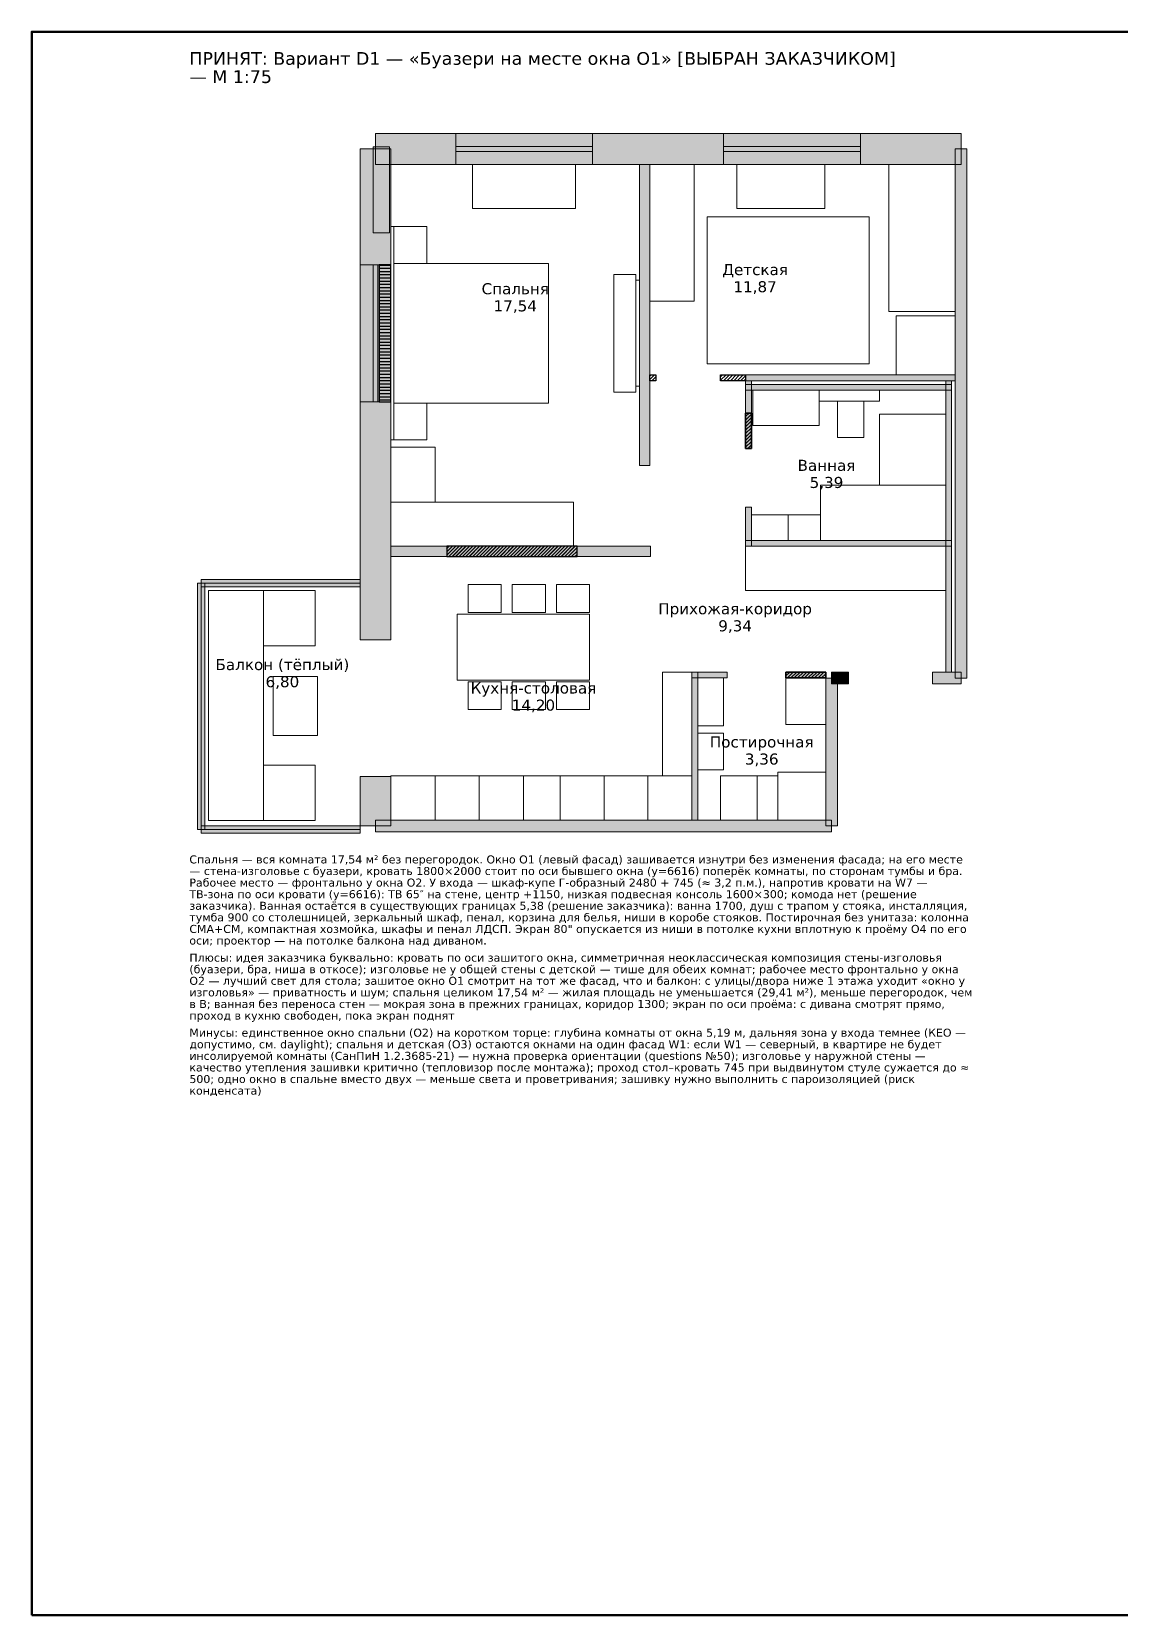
# Model space of a CAD drawing. Header units: millimetres. Extents: x 1500 to 31125, y 77 to 21900.
# Drawn here: x 1500 to 16312, y 375 to 21900 of the extents above; entities that cross this region are included whole.
import ezdxf
from ezdxf.enums import TextEntityAlignment as Align

# ---------------------------------------------------------------- set-up
doc = ezdxf.new("R2010")
doc.units = ezdxf.units.MM
for name, color, linetype in [('AR-NEW', 5, 'CONTINUOUS'), ('AR-WALLS', 7, 'CONTINUOUS'), ('FRAME', 7, 'CONTINUOUS'), ('FURN', 8, 'CONTINUOUS'), ('TEXT', 7, 'CONTINUOUS')]:
    doc.layers.add(name, color=color, linetype=linetype)
doc.styles.add('GOST', font='DejaVuSans.ttf')

msp = doc.modelspace()

# ---------------------------------------------------------------- hatches: boundary and pattern name
at = {"layer": 'AR-NEW', "true_color": 0x8a6d3b}
h = msp.add_hatch(dxfattribs=at)
h.set_pattern_fill('LINE', scale=13.75)
h.paths.add_polyline_path([(6383.75, 16871), (6383.75, 18731), (6223.75, 18731), (6223.75, 16871), (6383.75, 16871)])
at = {"layer": 'AR-NEW', "true_color": 0xf3ead8, "transparency": 33554559}
h = msp.add_hatch(color=7, dxfattribs=at)
h.dxf.hatch_style = 1
h.paths.add_polyline_path([(6383.75, 16871), (6383.75, 18731), (6223.75, 18731), (6223.75, 16871), (6383.75, 16871)])
at = {"layer": 'AR-NEW', "true_color": 0x1f4e9c}
h = msp.add_hatch(dxfattribs=at)
h.set_pattern_fill('ANSI31', scale=10.3125)
h.paths.add_polyline_path([(9903.75, 17156), (9903.75, 17236), (9983.75, 17236), (9983.75, 17156), (9903.75, 17156)])
h = msp.add_hatch(dxfattribs=at)
h.set_pattern_fill('ANSI31', scale=10.3125)
h.paths.add_polyline_path([(11203.75, 17236), (11203.75, 17156), (10863.75, 17156), (10863.75, 17236), (11203.75, 17236)])
h = msp.add_hatch(dxfattribs=at)
h.set_pattern_fill('ANSI31', scale=10.3125)
h.paths.add_polyline_path([(11283.75, 16235), (11283.75, 16716), (11203.75, 16716), (11203.75, 16235), (11283.75, 16235)])
at = {"layer": 'AR-NEW', "true_color": 0xe3eefb, "transparency": 33554559}
h = msp.add_hatch(color=7, dxfattribs=at)
h.dxf.hatch_style = 1
h.paths.add_polyline_path([(11283.75, 16235), (11283.75, 16716), (11203.75, 16716), (11203.75, 16235), (11283.75, 16235)])
at = {"layer": 'AR-NEW', "true_color": 0x1f4e9c}
h = msp.add_hatch(dxfattribs=at)
h.set_pattern_fill('ANSI31', scale=10.3125)
h.paths.add_polyline_path([(11203.75, 16716), (11283.75, 16716), (11283.75, 16235), (11203.75, 16235), (11203.75, 16716)])
h = msp.add_hatch(dxfattribs=at)
h.set_pattern_fill('ANSI31', scale=10.3125)
h.paths.add_polyline_path([(8913.75, 14766), (8913.75, 14906), (7143.75, 14906), (7143.75, 14766), (8913.75, 14766)])
at = {"layer": 'AR-NEW', "true_color": 0xfbf3df, "transparency": 33554559}
h = msp.add_hatch(color=7, dxfattribs=at)
h.dxf.hatch_style = 1
h.paths.add_polyline_path([(8913.75, 14766), (8913.75, 14906), (7143.75, 14906), (7143.75, 14766), (8913.75, 14766)])
at = {"layer": 'AR-NEW', "true_color": 0x1f4e9c}
h = msp.add_hatch(dxfattribs=at)
h.set_pattern_fill('ANSI31', scale=10.3125)
h.paths.add_polyline_path([(8913.75, 14765), (8913.75, 14905), (7143.75, 14905), (7143.75, 14765), (8913.75, 14765)])
h = msp.add_hatch(dxfattribs=at)
h.set_pattern_fill('ANSI31', scale=10.3125)
h.paths.add_polyline_path([(12293.75, 13116), (12293.75, 13196), (11753.75, 13196), (11753.75, 13116), (12293.75, 13116)])
at = {"layer": 'AR-NEW', "true_color": 0xe3eefb, "transparency": 33554559}
h = msp.add_hatch(color=7, dxfattribs=at)
h.dxf.hatch_style = 1
h.paths.add_polyline_path([(12293.75, 13116), (12293.75, 13196), (11753.75, 13196), (11753.75, 13116), (12293.75, 13116)])
at = {"layer": 'AR-NEW', "true_color": 0x1f4e9c}
h = msp.add_hatch(dxfattribs=at)
h.set_pattern_fill('ANSI31', scale=10.3125)
h.paths.add_polyline_path([(12293.75, 13196), (12293.75, 13116), (11753.75, 13116), (11753.75, 13196), (12293.75, 13196)])
at = {"layer": 'AR-WALLS', "true_color": 0x262626}
h = msp.add_hatch(color=7, dxfattribs=at)
h.dxf.hatch_style = 1
h.paths.add_polyline_path([(6173.75, 20516), (7263.75, 20516), (7263.75, 20096), (6173.75, 20096), (6173.75, 20516)])
at = {"layer": 'AR-WALLS', "true_color": 0xffffff}
h = msp.add_hatch(color=7, dxfattribs=at)
h.dxf.hatch_style = 1
h.paths.add_polyline_path([(7263.75, 20096), (9123.75, 20096), (9123.75, 20516), (7263.75, 20516)])
at = {"layer": 'AR-WALLS', "true_color": 0x262626}
h = msp.add_hatch(color=7, dxfattribs=at)
h.dxf.hatch_style = 1
h.paths.add_polyline_path([(9123.75, 20096), (9123.75, 20516), (10903.75, 20516), (10903.75, 20096), (9123.75, 20096)])
at = {"layer": 'AR-WALLS', "true_color": 0xffffff}
h = msp.add_hatch(color=7, dxfattribs=at)
h.dxf.hatch_style = 1
h.paths.add_polyline_path([(10903.75, 20096), (12764.75, 20096), (12764.75, 20516), (10903.75, 20516)])
at = {"layer": 'AR-WALLS', "true_color": 0x262626}
h = msp.add_hatch(color=7, dxfattribs=at)
h.dxf.hatch_style = 1
h.paths.add_polyline_path([(14133.75, 20096), (12764.75, 20096), (12764.75, 20516), (14133.75, 20516), (14133.75, 20096)])
h = msp.add_hatch(color=7, dxfattribs=at)
h.dxf.hatch_style = 1
h.paths.add_polyline_path([(6383.75, 20306), (6383.75, 18731), (5963.75, 18731), (5963.75, 20306), (6383.75, 20306)])
h = msp.add_hatch(color=7, dxfattribs=at)
h.dxf.hatch_style = 1
h.paths.add_polyline_path([(6362.75, 19166), (6362.75, 20336), (6143.75, 20336), (6143.75, 19166), (6362.75, 19166)])
h = msp.add_hatch(color=7, dxfattribs=at)
h.dxf.hatch_style = 1
h.paths.add_polyline_path([(14213.75, 13115), (14213.75, 20306), (14053.75, 20306), (14053.75, 13115), (14213.75, 13115)])
h = msp.add_hatch(color=7, dxfattribs=at)
h.dxf.hatch_style = 1
h.paths.add_polyline_path([(9763.75, 20096), (9903.75, 20096), (9903.75, 16005), (9763.75, 16005), (9763.75, 20096)])
at = {"layer": 'AR-WALLS', "true_color": 0xffffff}
h = msp.add_hatch(color=7, dxfattribs=at)
h.dxf.hatch_style = 1
h.paths.add_polyline_path([(5963.75, 16871), (6383.75, 16871), (6383.75, 18731), (5963.75, 18731)])
at = {"layer": 'AR-WALLS', "true_color": 0x6e6e6e}
h = msp.add_hatch(color=7, dxfattribs=at)
h.dxf.hatch_style = 1
h.paths.add_polyline_path([(14053.75, 17155), (14053.75, 17235), (11203.75, 17235), (11203.75, 17155), (14053.75, 17155)])
h = msp.add_hatch(color=7, dxfattribs=at)
h.dxf.hatch_style = 1
h.paths.add_polyline_path([(11283.75, 17155), (11283.75, 16716), (11203.75, 16716), (11203.75, 17155), (11283.75, 17155)])
h = msp.add_hatch(color=7, dxfattribs=at)
h.dxf.hatch_style = 1
h.paths.add_polyline_path([(14004.75, 17026), (14004.75, 17106), (11203.75, 17106), (11203.75, 17026), (14004.75, 17026)])
h = msp.add_hatch(color=7, dxfattribs=at)
h.dxf.hatch_style = 1
h.paths.add_polyline_path([(14004.75, 13196), (14004.75, 17155), (13924.75, 17155), (13924.75, 13196), (14004.75, 13196)])
at = {"layer": 'AR-WALLS', "true_color": 0x262626}
h = msp.add_hatch(color=7, dxfattribs=at)
h.dxf.hatch_style = 1
h.paths.add_polyline_path([(5963.75, 16871), (6383.75, 16871), (6383.75, 13635), (5963.75, 13635), (5963.75, 16871)])
at = {"layer": 'AR-WALLS', "true_color": 0x6e6e6e}
h = msp.add_hatch(color=7, dxfattribs=at)
h.dxf.hatch_style = 1
h.paths.add_polyline_path([(11203.75, 14906), (11203.75, 15435), (11283.75, 15435), (11283.75, 14906), (11203.75, 14906)])
at = {"layer": 'AR-WALLS', "true_color": 0x262626}
h = msp.add_hatch(color=7, dxfattribs=at)
h.dxf.hatch_style = 1
h.paths.add_polyline_path([(6383.75, 14765), (6383.75, 14905), (7143.75, 14905), (7143.75, 14765), (6383.75, 14765)])
h = msp.add_hatch(color=7, dxfattribs=at)
h.dxf.hatch_style = 1
h.paths.add_polyline_path([(9913.75, 14905), (9913.75, 14765), (8913.75, 14765), (8913.75, 14905), (9913.75, 14905)])
at = {"layer": 'AR-WALLS', "true_color": 0x6e6e6e}
h = msp.add_hatch(color=7, dxfattribs=at)
h.dxf.hatch_style = 1
h.paths.add_polyline_path([(14004.75, 14906), (14004.75, 14986), (11203.75, 14986), (11203.75, 14906), (14004.75, 14906)])
at = {"layer": 'AR-WALLS', "true_color": 0xffffff}
h = msp.add_hatch(color=7, dxfattribs=at)
h.dxf.hatch_style = 1
h.paths.add_polyline_path([(3802.75, 14353), (5963.75, 14353), (5963.75, 14453), (3802.75, 14453)])
h = msp.add_hatch(color=7, dxfattribs=at)
h.dxf.hatch_style = 1
h.paths.add_polyline_path([(3752.75, 11055), (3852.75, 11055), (3852.75, 14403), (3752.75, 14403)])
at = {"layer": 'AR-WALLS', "true_color": 0x6e6e6e}
h = msp.add_hatch(color=7, dxfattribs=at)
h.dxf.hatch_style = 1
h.paths.add_polyline_path([(10553.75, 11185), (10553.75, 13196), (10473.75, 13196), (10473.75, 11185), (10553.75, 11185)])
h = msp.add_hatch(color=7, dxfattribs=at)
h.dxf.hatch_style = 1
h.paths.add_polyline_path([(10473.75, 13196), (10953.75, 13196), (10953.75, 13116), (10473.75, 13116), (10473.75, 13196)])
at = {"layer": 'AR-WALLS', "true_color": 0x262626}
h = msp.add_hatch(color=7, dxfattribs=at)
h.dxf.hatch_style = 1
h.paths.add_polyline_path([(12373.75, 13035), (12373.75, 13195), (12603.75, 13195), (12603.75, 13035), (12373.75, 13035)])
h = msp.add_hatch(color=7, dxfattribs=at)
h.dxf.hatch_style = 1
h.paths.add_polyline_path([(14133.75, 13195), (14133.75, 13035), (13743.75, 13035), (13743.75, 13195), (14133.75, 13195)])
h = msp.add_hatch(color=7, dxfattribs=at)
h.dxf.hatch_style = 1
h.paths.add_polyline_path([(12453.75, 11105), (12453.75, 13115), (12293.75, 13115), (12293.75, 11105), (12453.75, 11105)])
h = msp.add_hatch(color=7, dxfattribs=at)
h.dxf.hatch_style = 1
h.paths.add_polyline_path([(5963.75, 11105), (5963.75, 11775), (6383.75, 11775), (6383.75, 11105), (5963.75, 11105)])
at = {"layer": 'AR-WALLS', "true_color": 0xffffff}
h = msp.add_hatch(color=7, dxfattribs=at)
h.dxf.hatch_style = 1
h.paths.add_polyline_path([(3802.75, 11005), (5963.75, 11005), (5963.75, 11105), (3802.75, 11105)])
at = {"layer": 'AR-WALLS', "true_color": 0x262626}
h = msp.add_hatch(color=7, dxfattribs=at)
h.dxf.hatch_style = 1
h.paths.add_polyline_path([(12373.75, 11025), (12373.75, 11185), (6173.75, 11185), (6173.75, 11025), (12373.75, 11025)])

# ---------------------------------------------------------------- linework, layer by layer
at = {"layer": 'AR-NEW', "lineweight": 30, "true_color": 0x1f4e9c}
msp.add_lwpolyline([(6383.75, 16871), (6383.75, 18731), (6223.75, 18731), (6223.75, 16871), (6383.75, 16871)], close=True, dxfattribs=at)
at = {"layer": 'AR-NEW', "lineweight": 25, "true_color": 0x1f4e9c}
for points in [[(9903.75, 17156), (9903.75, 17236), (9983.75, 17236), (9983.75, 17156), (9903.75, 17156)], [(11203.75, 17236), (11203.75, 17156), (10863.75, 17156), (10863.75, 17236), (11203.75, 17236)], [(11283.75, 16235), (11283.75, 16716), (11203.75, 16716), (11203.75, 16235), (11283.75, 16235)], [(11203.75, 16716), (11283.75, 16716), (11283.75, 16235), (11203.75, 16235), (11203.75, 16716)], [(8913.75, 14766), (8913.75, 14906), (7143.75, 14906), (7143.75, 14766), (8913.75, 14766)], [(8913.75, 14765), (8913.75, 14905), (7143.75, 14905), (7143.75, 14765), (8913.75, 14765)], [(12293.75, 13116), (12293.75, 13196), (11753.75, 13196), (11753.75, 13116), (12293.75, 13116)], [(12293.75, 13196), (12293.75, 13116), (11753.75, 13116), (11753.75, 13196), (12293.75, 13196)]]:
    msp.add_lwpolyline(points, close=True, dxfattribs=at)
at = {"layer": 'AR-WALLS', "color": 7, "lineweight": 20}
for points in [[(6173.75, 20516), (7263.75, 20516), (7263.75, 20096), (6173.75, 20096), (6173.75, 20516)], [(9123.75, 20096), (9123.75, 20516), (10903.75, 20516), (10903.75, 20096), (9123.75, 20096)], [(14133.75, 20096), (12764.75, 20096), (12764.75, 20516), (14133.75, 20516), (14133.75, 20096)], [(6383.75, 20306), (6383.75, 18731), (5963.75, 18731), (5963.75, 20306), (6383.75, 20306)], [(6362.75, 19166), (6362.75, 20336), (6143.75, 20336), (6143.75, 19166), (6362.75, 19166)], [(14213.75, 13115), (14213.75, 20306), (14053.75, 20306), (14053.75, 13115), (14213.75, 13115)], [(9763.75, 20096), (9903.75, 20096), (9903.75, 16005), (9763.75, 16005), (9763.75, 20096)], [(14053.75, 17155), (14053.75, 17235), (11203.75, 17235), (11203.75, 17155), (14053.75, 17155)], [(11283.75, 17155), (11283.75, 16716), (11203.75, 16716), (11203.75, 17155), (11283.75, 17155)], [(14004.75, 17026), (14004.75, 17106), (11203.75, 17106), (11203.75, 17026), (14004.75, 17026)], [(14004.75, 13196), (14004.75, 17155), (13924.75, 17155), (13924.75, 13196), (14004.75, 13196)], [(5963.75, 16871), (6383.75, 16871), (6383.75, 13635), (5963.75, 13635), (5963.75, 16871)], [(11203.75, 14906), (11203.75, 15435), (11283.75, 15435), (11283.75, 14906), (11203.75, 14906)], [(6383.75, 14765), (6383.75, 14905), (7143.75, 14905), (7143.75, 14765), (6383.75, 14765)], [(9913.75, 14905), (9913.75, 14765), (8913.75, 14765), (8913.75, 14905), (9913.75, 14905)], [(14004.75, 14906), (14004.75, 14986), (11203.75, 14986), (11203.75, 14906), (14004.75, 14906)], [(3802.75, 14353), (5963.75, 14353), (5963.75, 14453), (3802.75, 14453)], [(3752.75, 11055), (3852.75, 11055), (3852.75, 14403), (3752.75, 14403)], [(10553.75, 11185), (10553.75, 13196), (10473.75, 13196), (10473.75, 11185), (10553.75, 11185)], [(10473.75, 13196), (10953.75, 13196), (10953.75, 13116), (10473.75, 13116), (10473.75, 13196)], [(12373.75, 13035), (12373.75, 13195), (12603.75, 13195), (12603.75, 13035), (12373.75, 13035)], [(14133.75, 13195), (14133.75, 13035), (13743.75, 13035), (13743.75, 13195), (14133.75, 13195)], [(12453.75, 11105), (12453.75, 13115), (12293.75, 13115), (12293.75, 11105), (12453.75, 11105)], [(5963.75, 11105), (5963.75, 11775), (6383.75, 11775), (6383.75, 11105), (5963.75, 11105)], [(3802.75, 11005), (5963.75, 11005), (5963.75, 11105), (3802.75, 11105)], [(12373.75, 11025), (12373.75, 11185), (6173.75, 11185), (6173.75, 11025), (12373.75, 11025)]]:
    msp.add_lwpolyline(points, close=True, dxfattribs=at)
at = {"layer": 'AR-WALLS', "color": 7, "lineweight": 15}
for points in [[(7263.75, 20096), (9123.75, 20096), (9123.75, 20516), (7263.75, 20516)], [(10903.75, 20096), (12764.75, 20096), (12764.75, 20516), (10903.75, 20516)], [(5963.75, 16871), (6383.75, 16871), (6383.75, 18731), (5963.75, 18731)]]:
    msp.add_lwpolyline(points, close=True, dxfattribs=at)
for points in [[(7263.75, 20339.6), (9123.75, 20339.6)], [(7263.75, 20272.4), (9123.75, 20272.4)], [(10903.75, 20339.6), (12764.75, 20339.6)], [(10903.75, 20272.4), (12764.75, 20272.4)], [(6140.15, 16871), (6140.15, 18731)], [(6207.35, 16871), (6207.35, 18731)], [(3802.75, 11055), (3802.75, 14403)], [(3802.75, 14403), (5963.75, 14403)], [(3802.75, 11055), (5963.75, 11055)]]:
    msp.add_lwpolyline(points, dxfattribs=at)
at = {"layer": 'FRAME', "color": 7, "lineweight": 50}
msp.add_lwpolyline([(1500, 375), (31125, 375), (31125, 21900), (1500, 21900)], close=True, dxfattribs=at)
at = {"layer": 'FURN', "lineweight": 13, "true_color": 0xb8b8b8}
for points in [[(7493.75, 19496), (8893.75, 19496), (8893.75, 20096), (7493.75, 20096)], [(9903.75, 18236), (10503.75, 18236), (10503.75, 20096), (9903.75, 20096)], [(11083.75, 19496), (12283.75, 19496), (12283.75, 20096), (11083.75, 20096)], [(13153.75, 18096), (14053.75, 18096), (14053.75, 20096), (13153.75, 20096)], [(10683.75, 17385), (12883.75, 17385), (12883.75, 19385), (10683.75, 19385)], [(6383.75, 16351), (6423.75, 16351), (6423.75, 19251), (6383.75, 19251)], [(6423.75, 18751), (6873.75, 18751), (6873.75, 19251), (6423.75, 19251)], [(6423.75, 16851), (8523.75, 16851), (8523.75, 18751), (6423.75, 18751)], [(9413.75, 17001), (9713.75, 17001), (9713.75, 18601), (9413.75, 18601)], [(9713.75, 17081), (9763.75, 17081), (9763.75, 18521), (9713.75, 18521)], [(13253.75, 17236), (14053.75, 17236), (14053.75, 18036), (13253.75, 18036)], [(11303.75, 16546), (12203.75, 16546), (12203.75, 17026), (11303.75, 17026)], [(12203.75, 16876), (13024.75, 16876), (13024.75, 17026), (12203.75, 17026)], [(6423.75, 16351), (6873.75, 16351), (6873.75, 16851), (6423.75, 16851)], [(12453.75, 16386), (12813.75, 16386), (12813.75, 16876), (12453.75, 16876)], [(13024.75, 15735), (13924.75, 15735), (13924.75, 16701), (13024.75, 16701)], [(6383.75, 15506), (6983.75, 15506), (6983.75, 16251), (6383.75, 16251)], [(12224.75, 14985), (13924.75, 14985), (13924.75, 15735), (12224.75, 15735)], [(6383.75, 14906), (8863.75, 14906), (8863.75, 15506), (6383.75, 15506)], [(11283.75, 14985), (11783.75, 14985), (11783.75, 15335), (11283.75, 15335)], [(11783.75, 14985), (12224.75, 14985), (12224.75, 15335), (11783.75, 15335)], [(11203.75, 14306), (13924.75, 14306), (13924.75, 14906), (11203.75, 14906)], [(3902.75, 11180), (4652.75, 11180), (4652.75, 14303), (3902.75, 14303)], [(4652.75, 13553), (5352.75, 13553), (5352.75, 14303), (4652.75, 14303)], [(7433.75, 14005), (7883.75, 14005), (7883.75, 14385), (7433.75, 14385)], [(8033.75, 14005), (8483.75, 14005), (8483.75, 14385), (8033.75, 14385)], [(8633.75, 14005), (9083.75, 14005), (9083.75, 14385), (8633.75, 14385)], [(7283.75, 13085), (9083.75, 13085), (9083.75, 13985), (7283.75, 13985)], [(4783.75, 12335), (5383.75, 12335), (5383.75, 13135), (4783.75, 13135)], [(10073.75, 11785), (10473.75, 11785), (10473.75, 13196), (10073.75, 13196)], [(7433.75, 12685), (7883.75, 12685), (7883.75, 13065), (7433.75, 13065)], [(8033.75, 12685), (8483.75, 12685), (8483.75, 13065), (8033.75, 13065)], [(8633.75, 12685), (9083.75, 12685), (9083.75, 13065), (8633.75, 13065)], [(10553.75, 12465), (10903.75, 12465), (10903.75, 13116), (10553.75, 13116)], [(11753.75, 12485), (12293.75, 12485), (12293.75, 13116), (11753.75, 13116)], [(10553.75, 11866), (10903.75, 11866), (10903.75, 12366), (10553.75, 12366)], [(4652.75, 11180), (5352.75, 11180), (5352.75, 11930), (4652.75, 11930)], [(6383.75, 11185), (6983.75, 11185), (6983.75, 11785), (6383.75, 11785)], [(6983.75, 11185), (7583.75, 11185), (7583.75, 11785), (6983.75, 11785)], [(7583.75, 11185), (8183.75, 11185), (8183.75, 11785), (7583.75, 11785)], [(8183.75, 11185), (8683.75, 11185), (8683.75, 11785), (8183.75, 11785)], [(8683.75, 11185), (9283.75, 11185), (9283.75, 11785), (8683.75, 11785)], [(9283.75, 11185), (9873.75, 11185), (9873.75, 11785), (9283.75, 11785)], [(9873.75, 11185), (10473.75, 11185), (10473.75, 11785), (9873.75, 11785)], [(10863.75, 11185), (11363.75, 11185), (11363.75, 11785), (10863.75, 11785)], [(11363.75, 11185), (11643.75, 11185), (11643.75, 11785), (11363.75, 11785)], [(11643.75, 11185), (12293.75, 11185), (12293.75, 11835), (11643.75, 11835)]]:
    msp.add_lwpolyline(points, close=True, dxfattribs=at)

# ---------------------------------------------------------------- texts
at = {"layer": 'TEXT', "color": 7, "style": 'GOST'}
for s, height, p in [('ПРИНЯТ: Вариант D1 — «Буазери на месте окна O1» [ВЫБРАН ЗАКАЗЧИКОМ]', 172.5, (3643.75, 21450)), ('— М 1:75', 172.5, (3643.75, 21202.5)), ('— стена-изголовье с буазери, кровать 1800×2000 стоит по оси бывшего окна (y=6616) поперёк комнаты, по сторонам тумбы и бра.', 108.75, (3643.75, 10437.5)), ('Спальня — вся комната 17,54 м² без перегородок. Окно O1 (левый фасад) зашивается изнутри без изменения фасада; на его месте', 108.75, (3643.75, 10595)), ('Рабочее место — фронтально у окна O2. У входа — шкаф-купе Г-образный 2480 + 745 (≈ 3,2 п.м.), напротив кровати на W7 —', 108.75, (3643.75, 10280)), ('ТВ-зона по оси кровати (y=6616): ТВ 65″ на стене, центр +1150, низкая подвесная консоль 1600×300; комода нет (решение', 108.75, (3643.75, 10122.5)), ('тумба 900 со столешницей, зеркальный шкаф, пенал, корзина для белья, ниши в коробе стояков. Постирочная без унитаза: колонна', 108.75, (3643.75, 9807.5)), ('заказчика). Ванная остаётся в существующих границах 5,38 (решение заказчика): ванна 1700, душ с трапом у стояка, инсталляция,', 108.75, (3643.75, 9965)), ('СМА+СМ, компактная хозмойка, шкафы и пенал ЛДСП. Экран 80" опускается из ниши в потолке кухни вплотную к проёму O4 по его', 108.75, (3643.75, 9650)), ('оси; проектор — на потолке балкона над диваном.', 108.75, (3643.75, 9492.5)), ('Плюсы: идея заказчика буквально: кровать по оси зашитого окна, симметричная неоклассическая композиция стены-изголовья', 108.75, (3643.75, 9260)), ('O2 — лучший свет для стола; зашитое окно O1 смотрит на тот же фасад, что и балкон: с улицы/двора ниже 1 этажа уходит «окно у', 108.75, (3643.75, 8945)), ('(буазери, бра, ниша в откосе); изголовье не у общей стены с детской — тише для обеих комнат; рабочее место фронтально у окна', 108.75, (3643.75, 9102.5)), ('изголовья» — приватность и шум; спальня целиком 17,54 м² — жилая площадь не уменьшается (29,41 м²), меньше перегородок, чем', 108.75, (3643.75, 8787.5)), ('в B; ванная без переноса стен — мокрая зона в прежних границах, коридор 1300; экран по оси проёма: с дивана смотрят прямо,', 108.75, (3643.75, 8630)), ('проход в кухню свободен, пока экран поднят', 108.75, (3643.75, 8472.5)), ('допустимо, см. daylight); спальня и детская (O3) остаются окнами на один фасад W1: если W1 — северный, в квартире не будет', 108.75, (3643.75, 8082.5)), ('Минусы: единственное окно спальни (O2) на коротком торце: глубина комнаты от окна 5,19 м, дальняя зона у входа темнее (КЕО —', 108.75, (3643.75, 8240)), ('инсолируемой комнаты (СанПиН 1.2.3685-21) — нужна проверка ориентации (questions №50); изголовье у наружной стены —', 108.75, (3643.75, 7925)), ('качество утепления зашивки критично (тепловизор после монтажа); проход стол–кровать 745 при выдвинутом стуле сужается до ≈', 108.75, (3643.75, 7767.5)), ('500; одно окно в спальне вместо двух — меньше света и проветривания; зашивку нужно выполнить с пароизоляцией (риск', 108.75, (3643.75, 7610)), ('конденсата)', 108.75, (3643.75, 7452.5))]:
    msp.add_text(s, height=height, dxfattribs=at).set_placement(p)
for s, p in [('Детская', (11333.75, 18591)), ('Спальня', (8073.75, 18331)), ('11,87', (11333.75, 18358.5)), ('17,54', (8073.75, 18098.5)), ('Ванная', (12304.25, 15930.5)), ('5,39', (12304.25, 15698)), ('Прихожая-коридор', (11062.14, 13981.87)), ('9,34', (11062.14, 13749.37)), ('Балкон (тёплый)', (4908.25, 13222.5)), ('6,80', (4908.25, 12990)), ('Кухня-столовая', (8320.91, 12903.99)), ('14,20', (8320.91, 12671.49)), ('Постирочная', (11423.75, 12171)), ('3,36', (11423.75, 11938.5))]:
    msp.add_text(s, height=150, dxfattribs=at).set_placement(p, align=Align.CENTER)

doc.saveas('drawing.dxf')
